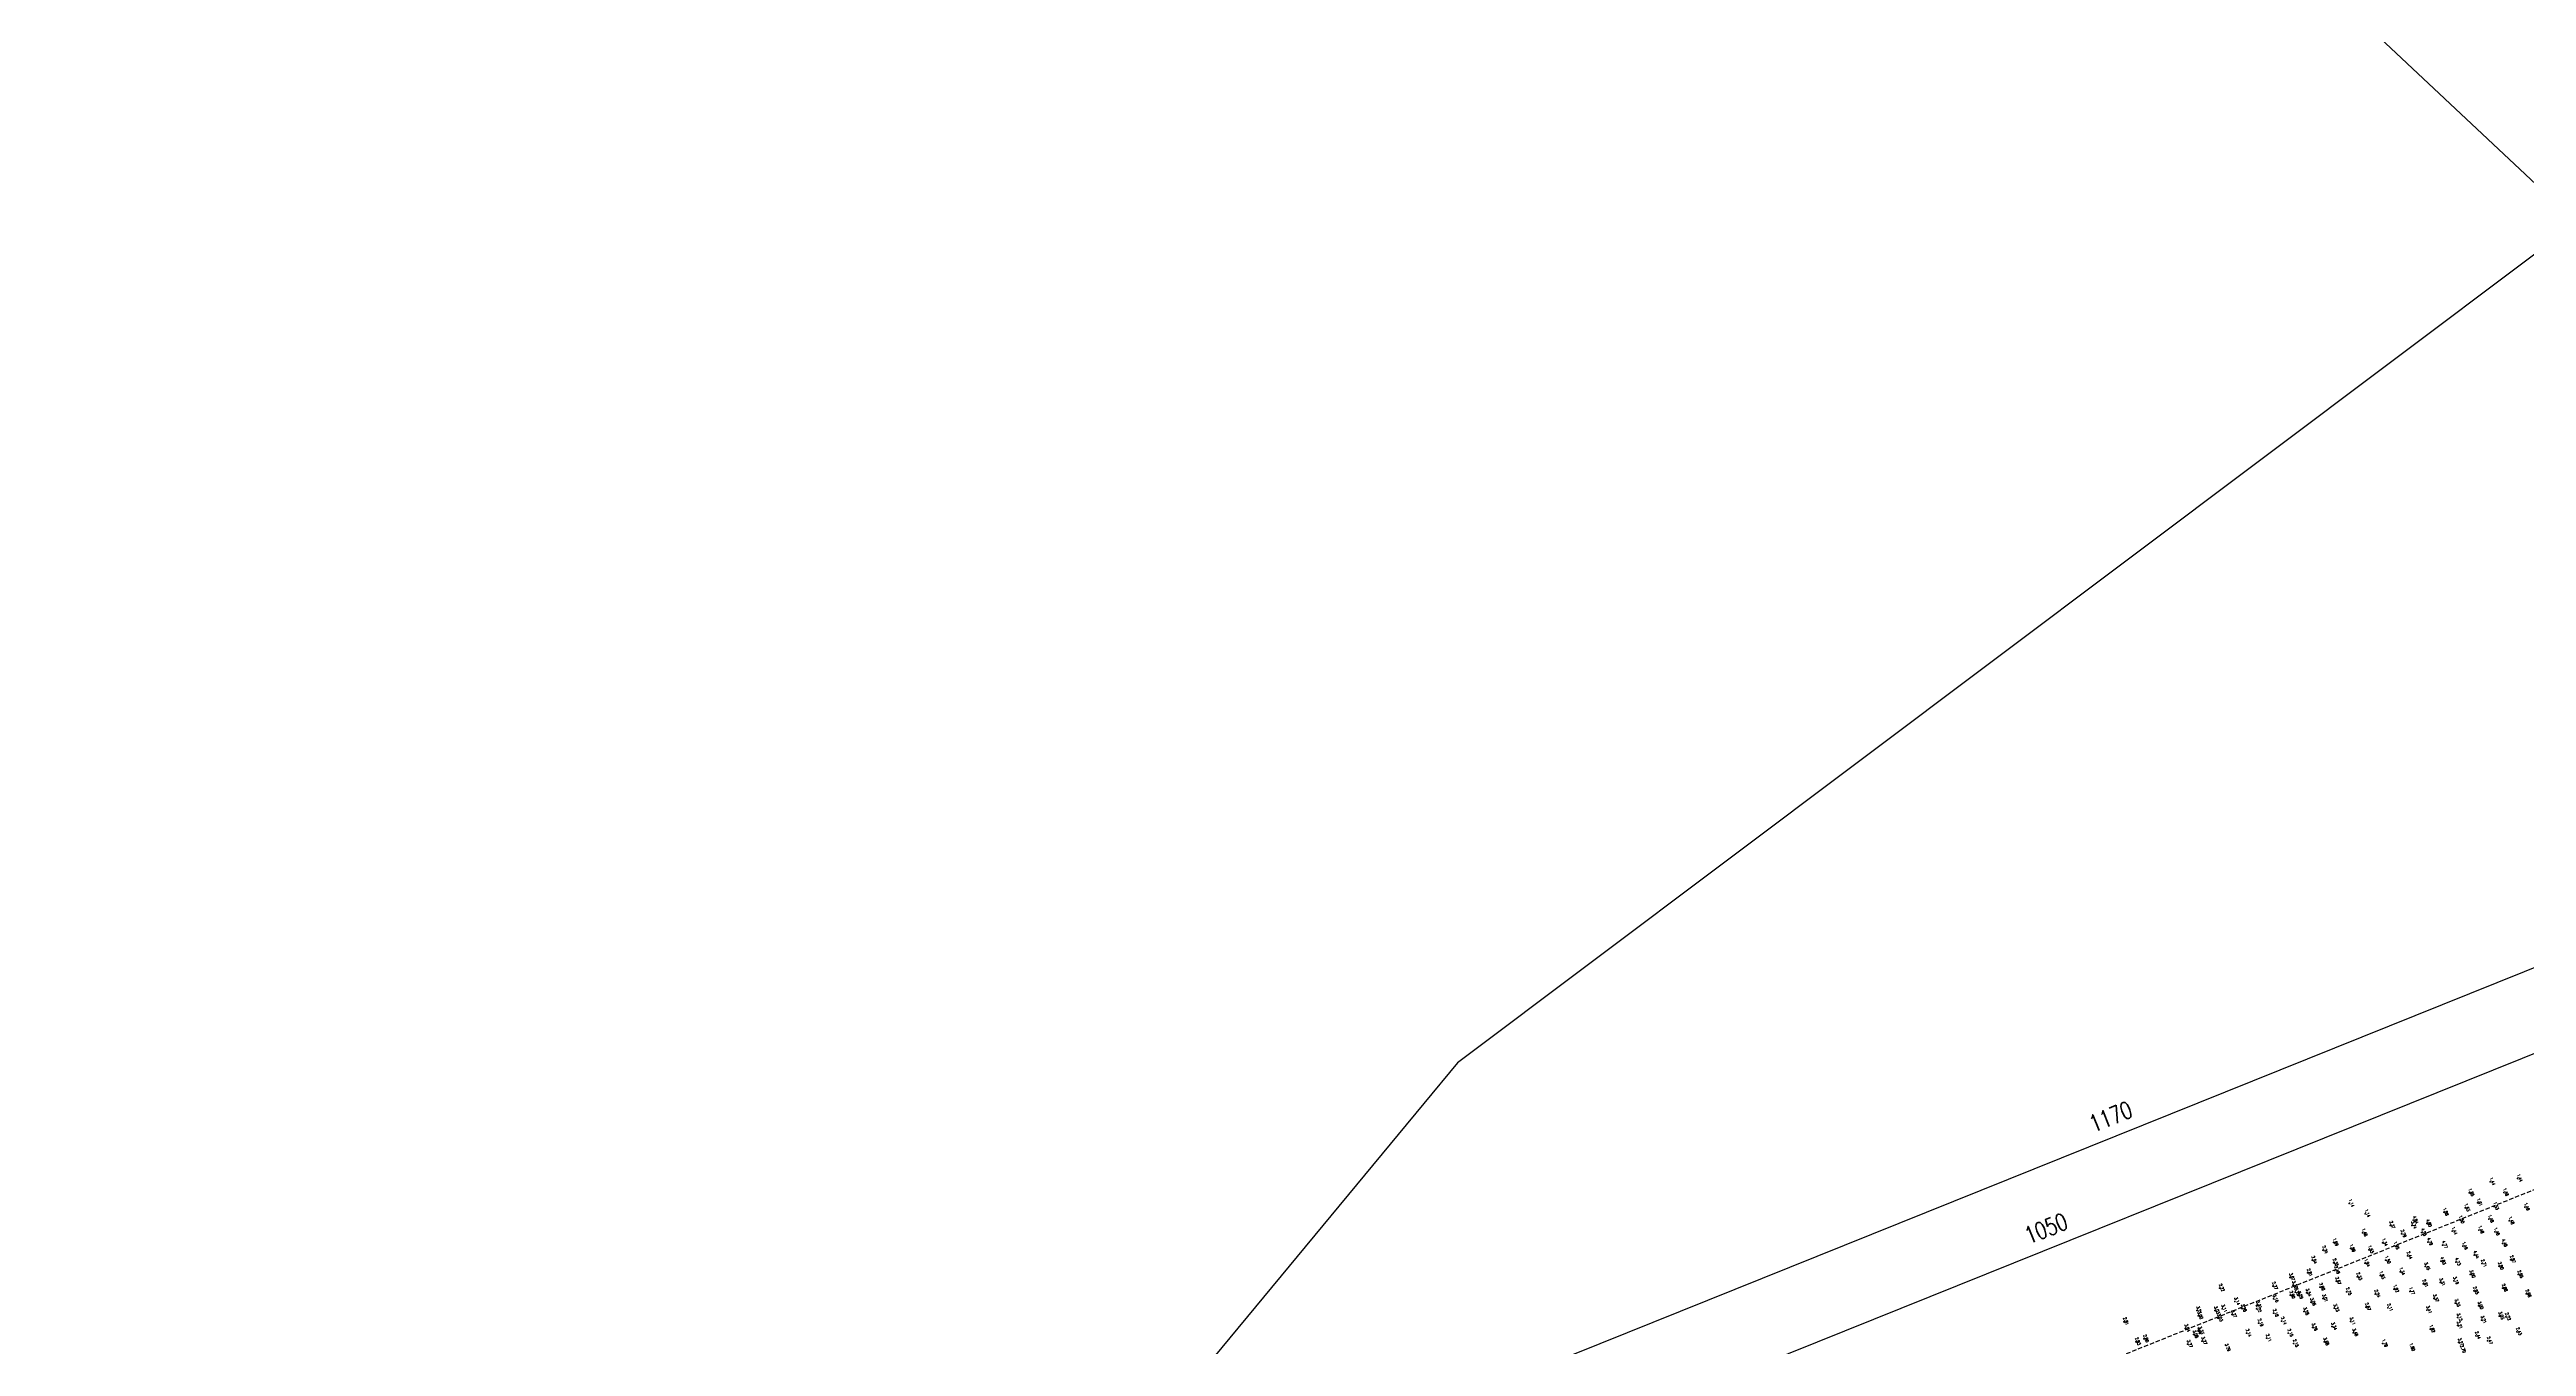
# Model space of a CAD drawing. Header units: millimetres. Extents: x 405522 to 410309, y 2303080 to 2310223.
# Drawn here: x 406018 to 407481, y 2307194 to 2307960 of the extents above; entities that cross this region are included whole.
import ezdxf
from ezdxf.enums import TextEntityAlignment as Align
from ezdxf.xclip import XClip

# ---------------------------------------------------------------- set-up
doc = ezdxf.new("R2010")
doc.units = ezdxf.units.MM
doc.header["$LTSCALE"] = 10
doc.header["$MEASUREMENT"] = 0
doc.header["$XCLIPFRAME"] = 0
doc.linetypes.add('HIDDEN', pattern=[0.375, 0.25, -0.125])
doc.layers.get('Defpoints').update_dxf_attribs({"linetype": 'CONTINUOUS'})
for name, color, linetype in [('10', 3, 'CONTINUOUS'), ('Bao', 1, 'CONTINUOUS'), ('caodo', 7, 'CONTINUOUS'), ('DIM', 4, 'CONTINUOUS'), ('mois', 3, 'CONTINUOUS'), ('w', 8, 'CONTINUOUS')]:
    doc.layers.add(name, color=color, linetype=linetype)
doc.styles.add('Dien', font='simplex.shx', dxfattribs={"width": 0.75})
doc.styles.add('txt', font='romans.shx', dxfattribs={"height": 0.2})
doc.dimstyles.new('D6.7', dxfattribs={"dimscale": 6.7, "dimtxt": 1.5, "dimasz": 2, "dimexe": 1.5, "dimexo": 0.5, "dimgap": 1, "dimtad": 1, "dimdec": 0, "dimdsep": 46, "dimtxsty": 'Dien', "dimcen": 1, "dimclrd": 256, "dimclre": 256, "dimclrt": 7, "dimaunit": 1, "dimadec": 3, "dimazin": 0, "dimtfac": 1, "dimtdec": 0, "dimtmove": 1, "dimatfit": 0, "dimfxl": 1, "dimtolj": 1, "dimtzin": 0, "dimlwe": -1, "dimarcsym": 0})

# ---------------------------------------------------------------- blocks, each defined once
blk = doc.blocks.new('*D8')
at = {"layer": 'Defpoints', "color": 0, "linetype": 'Continuous'}
for p in [(407688.8, 2307448.8), (407705.7, 2307406.9), (406731.6, 2307015)]:
    blk.add_point(p, dxfattribs=at)
at = {"layer": 'DIM', "linetype": 'Continuous'}
for p, q in [((407704.4, 2307410), (407685, 2307458.2)), ((406730.4, 2307018.1), (406711, 2307066.2))]:
    blk.add_line(p, q, dxfattribs=at)
at = {"layer": 'DIM', "linetype": 'Continuous', "lineweight": -2}
blk.add_line((406727.2, 2307061.9), (407676.4, 2307443.8), dxfattribs=at)
at = {"layer": 'DIM', "linetype": 'Continuous'}
for points in [[(407675.5, 2307445.9), (407677.2, 2307441.8), (407688.8, 2307448.8)], [(406726.4, 2307064), (406728, 2307059.8), (406714.8, 2307056.9)]]:
    blk.add_solid(points, dxfattribs=at)
at = {"layer": 'DIM', "color": 7, "linetype": 'Continuous', "insert": (407197.4, 2307263.7), "char_height": 10.05, "attachment_point": 5, "rotation": 21.9189, "style": 'Dien'}
blk.add_mtext('\\A1;1050', dxfattribs=at)
blk = doc.blocks.new('*D10')
at = {"layer": 'Defpoints', "color": 0, "linetype": 'Continuous'}
for p in [(407817, 2307451.7), (406697.2, 2307100.4), (406731.6, 2307015)]:
    blk.add_point(p, dxfattribs=at)
at = {"layer": 'DIM'}
for p, q in [((407815.7, 2307454.8), (407778.9, 2307546.5)), ((406730.4, 2307018.1), (406693.5, 2307109.7))]:
    blk.add_line(p, q, dxfattribs=at)
at = {"layer": 'DIM', "linetype": 'Continuous', "lineweight": -2}
blk.add_line((407770.2, 2307532.1), (406709.7, 2307105.4), dxfattribs=at)
at = {"layer": 'DIM', "linetype": 'Continuous'}
for points in [[(407769.3, 2307534.2), (407771, 2307530.1), (407782.6, 2307537.1)], [(406708.8, 2307107.5), (406710.5, 2307103.3), (406697.2, 2307100.4)]]:
    blk.add_solid(points, dxfattribs=at)
at = {"layer": 'DIM', "color": 7, "linetype": 'Continuous', "insert": (407235.6, 2307329.7), "char_height": 10.05, "attachment_point": 5, "rotation": 21.9189, "style": 'Dien'}
blk.add_mtext('\\A1;1170', dxfattribs=at)
blk = doc.blocks.new('20')
at = {"layer": 'caodo', "color": 8, "linetype": 'Continuous'}
for p in [(-160.26, -23.78, -0.67), (-147.81, -17.28, -0.88), (-139.87, -23.62, -0.86), (-131.69, -15.3, -0.88), (-231.08, -30.09, -1.18), (-221.65, -36.1, -1.18), (-206.93, -42.97, 0.05), (-194.22, -42.98, 1.42), (-193.25, -40.01, 2.52), (-185.33, -41.9, 2.48), (-175.32, -35.27, -0.44), (-166.04, -39.79, -0.82), (-162.71, -32.7, -0.69), (-155.39, -29.6, -0.71), (-148.66, -39.32, -0.84), (-145.64, -31.82, -0.79), (-136.6, -40.37, -0.84), (-127.45, -32.26, -0.86), (-246.63, -57.6, -0.08), (-240.42, -53.16, -0.33), (-230.44, -56.71, -0.43), (-223.34, -47.4, -0.84), (-219.57, -57.37, -0.69), (-211.37, -53.25, -0.98), (-204.49, -55.16, -0.37), (-200.28, -48.07, 0.47), (-188.32, -47.23, 1.93), (-184.73, -52.83, 2.47), (-175.96, -54.59, 2.45), (-170.25, -46.44, -0.88), (-164.04, -55.3, -0.86), (-154.49, -45.76, -0.84), (-145.19, -46.88, -0.86), (-140.66, -53.6, 2.16), (-255.72, -71.11, 0.49), (-253.06, -63.58, 0.22), (-240.42, -65.13, 0.03), (-239.53, -69.56, 0.16), (-221.79, -65.35, -0.38), (-212.91, -72.68, -0.49), (-209.59, -63.58, -0.82), (-201.09, -70.41, -0.98), (-196.72, -60.93, 0.12), (-186.29, -67.36, 1.13), (-176.92, -64.17, 2.51), (-168.21, -64.66, 2.41), (-159.6, -71.92, 0.68), (-157.36, -60.53, 2.12), (-152.82, -65.59, 0.39), (-142.83, -67.15, 0.48), (-135.8, -63.29, 0.55), (-131.29, -72.07, 0.53), (-307.68, -80.09, -0.1), (-276.26, -78.88, -0.05), (-275.86, -86.47, 0.84), (-266.17, -73.71, 0.75), (-265.96, -84.26, 0.58), (-264.45, -78.35, 0.98), (-263.01, -82.54, 0.9), (-261.28, -84.47, 0.97), (-256.37, -82.88, 1.22), (-248.4, -79.53, 0.57), (-246.61, -86.19, 0.69), (-238.85, -76, 0.35), (-232.64, -82.21, 0.43), (-226.43, -73.34, 0.01), (-215.79, -83.54, -0.08), (-204.72, -80.64, -0.4), (-195.3, -81.99, -0.55), (-187.42, -77.54, 0.29), (-181.19, -86.19, 1.05), (-177.42, -76.67, 0.99), (-169.3, -75.84, 0.87), (-157.55, -81.69, 0.63), (-140.56, -80.08, 0.56), (-126.57, -83.44, 0.66), (-364.22, -99.9, 0.49), (-321.01, -93.33, 0.89), (-320.39, -96.38, 0.68), (-310.52, -93.32, 0.71), (-308.66, -97.76, 0.71), (-306.21, -92.32, 0.79), (-300.43, -95.58, 0.95), (-298.58, -88, 0.82), (-294.64, -92, 0.94), (-285.88, -92.33, -0.1), (-285.66, -90.13, 0.99), (-284.68, -100.71, -0.13), (-275.8, -94.93, -0.14), (-271.03, -99.6, -0.18), (-257.82, -93.91, 0.96), (-253.75, -88.41, 0.74), (-239.96, -91.96, 0.91), (-230.42, -99.71, 0.79), (-221.33, -91.29, 0.35), (-208.25, -91.73, -0.21), (-185.23, -93.02, 1.09), (-168.44, -89.02, 1.01), (-167.22, -97.46, 0.8), (-167.15, -102.08, 0.89), (-154.81, -90.49, 0.68), (-153.03, -98.89, 0.89), (-142.54, -96.53, 0.71), (-138.6, -97.1, -0.1), (-357.21, -111.73, 0.51), (-352.38, -110.08, 0.48), (-327.98, -103.86, 1.22), (-326.56, -113.19, 0.95), (-323.14, -107.51, 0.76), (-319.81, -105.31, 1.01), (-318.05, -111.35, 0.95), (-291.82, -106.7, -0.18), (-279.93, -109.69, -0.21), (-267.11, -106.7, -0.17), (-263.93, -112.85, -0.17), (-252.81, -103.25, 0.94), (-245.92, -111.83, 1.36), (-241.29, -102.81, 1.02), (-228.79, -106.46, 1.16), (-211.37, -112.82, -0.53), (-183.35, -104.34, -0.5), (-166.52, -112.12, 0.95), (-156.38, -108.15, 0.12), (-149.37, -111.24, 0.15), (-132.13, -105.86, 0.11)]:
    blk.add_point(p, dxfattribs=at)
at = {"layer": 'caodo', "color": 8, "linetype": 'Continuous', "style": 'txt', "width": 0.75}
for s, p in [('1.44', (-131.19, -15.3, -0.88)), ('1.14', (-230.58, -30.09, -1.18)), ('1.65', (-159.76, -23.78, -0.67)), ('1.61', (-154.89, -29.6, -0.71)), ('1.44', (-147.31, -17.28, -0.88)), ('1.46', (-139.37, -23.62, -0.86)), ('1.14', (-221.15, -36.1, -1.18)), ('2.37', (-206.43, -42.97, 0.05)), ('3.74', (-193.72, -42.98, 1.42)), ('4.84', (-192.75, -40.01, 2.52)), ('4.80', (-184.83, -41.9, 2.48)), ('1.88', (-174.82, -35.27, -0.44)), ('1.50', (-165.54, -39.79, -0.82)), ('1.63', (-162.21, -32.7, -0.69)), ('1.48', (-153.99, -45.76, -0.84)), ('1.48', (-148.16, -39.32, -0.84)), ('1.53', (-145.14, -31.82, -0.79)), ('1.48', (-136.1, -40.37, -0.84)), ('1.46', (-126.95, -32.26, -0.86)), ('2.24', (-246.13, -57.6, -0.08)), ('1.99', (-239.92, -53.16, -0.33)), ('1.89', (-229.94, -56.71, -0.43)), ('1.48', (-222.84, -47.4, -0.84)), ('1.63', (-219.07, -57.37, -0.69)), ('1.34', (-210.87, -53.25, -0.98)), ('1.95', (-203.99, -55.16, -0.37)), ('2.79', (-199.78, -48.07, 0.47)), ('4.25', (-187.82, -47.23, 1.93)), ('4.79', (-184.23, -52.83, 2.47)), ('4.77', (-175.46, -54.59, 2.45)), ('1.44', (-169.75, -46.44, -0.88)), ('1.46', (-163.54, -55.3, -0.86)), ('1.46', (-144.69, -46.88, -0.86)), ('4.48', (-140.16, -53.6, 2.16)), ('3.07', (-265.67, -73.71, 0.75)), ('2.81', (-255.22, -71.11, 0.49)), ('2.54', (-252.56, -63.58, 0.22)), ('2.35', (-239.92, -65.13, 0.03)), ('2.48', (-239.03, -69.56, 0.16)), ('2.33', (-225.93, -73.34, 0.01)), ('1.94', (-221.29, -65.35, -0.38)), ('1.83', (-212.41, -72.68, -0.49)), ('1.50', (-209.09, -63.58, -0.82)), ('1.34', (-200.59, -70.41, -0.98)), ('2.44', (-196.22, -60.93, 0.12)), ('3.45', (-185.79, -67.36, 1.13)), ('4.83', (-176.42, -64.17, 2.51)), ('4.73', (-167.71, -64.66, 2.41)), ('3.00', (-159.1, -71.92, 0.68)), ('4.44', (-156.86, -60.53, 2.12)), ('2.71', (-152.32, -65.59, 0.39)), ('2.80', (-142.33, -67.15, 0.48)), ('2.87', (-135.3, -63.29, 0.55)), ('2.85', (-130.79, -72.07, 0.53)), ('2.22', (-307.18, -80.09, -0.1)), ('3.14', (-298.08, -88, 0.82)), ('2.27', (-275.76, -78.88, -0.05)), ('3.16', (-275.36, -86.47, 0.84)), ('2.90', (-265.46, -84.26, 0.58)), ('3.30', (-263.95, -78.35, 0.98)), ('3.22', (-262.51, -82.54, 0.9)), ('3.29', (-260.78, -84.47, 0.97)), ('3.54', (-255.87, -82.88, 1.22)), ('3.06', (-253.25, -88.41, 0.74)), ('2.89', (-247.9, -79.53, 0.57)), ('3.01', (-246.11, -86.19, 0.69)), ('2.67', (-238.35, -76, 0.35)), ('2.75', (-232.14, -82.21, 0.43)), ('2.24', (-215.29, -83.54, -0.08)), ('1.92', (-204.22, -80.64, -0.4)), ('1.77', (-194.8, -81.99, -0.55)), ('2.61', (-186.92, -77.54, 0.29)), ('3.37', (-180.69, -86.19, 1.05)), ('3.31', (-176.92, -76.67, 0.99)), ('3.19', (-168.8, -75.84, 0.87)), ('3.33', (-167.94, -89.02, 1.01)), ('2.95', (-157.05, -81.69, 0.63)), ('2.88', (-140.06, -80.08, 0.56)), ('2.98', (-126.07, -83.44, 0.66)), ('2.81', (-363.72, -99.9, 0.49)), ('3.54', (-327.48, -103.86, 1.22)), ('3.21', (-320.51, -93.33, 0.89)), ('3.00', (-319.89, -96.38, 0.68)), ('3.03', (-310.02, -93.32, 0.71)), ('3.03', (-308.16, -97.76, 0.71)), ('3.11', (-305.71, -92.32, 0.79)), ('3.27', (-299.93, -95.58, 0.95)), ('3.26', (-294.14, -92, 0.94)), ('2.22', (-285.38, -92.33, -0.1)), ('3.31', (-285.16, -90.13, 0.99)), ('2.19', (-284.18, -100.71, -0.13)), ('2.18', (-275.3, -94.93, -0.14)), ('2.14', (-270.53, -99.6, -0.18)), ('3.28', (-257.32, -93.91, 0.96)), ('3.26', (-252.31, -103.25, 0.94)), ('3.34', (-240.79, -102.81, 1.02)), ('3.23', (-239.46, -91.96, 0.91)), ('3.11', (-229.92, -99.71, 0.79)), ('2.67', (-220.83, -91.29, 0.35)), ('2.11', (-207.75, -91.73, -0.21)), ('3.41', (-184.73, -93.02, 1.09)), ('1.82', (-182.85, -104.34, -0.5)), ('3.12', (-166.72, -97.46, 0.8)), ('3.21', (-166.65, -102.08, 0.89)), ('3.00', (-154.31, -90.49, 0.68)), ('3.21', (-152.53, -98.89, 0.89)), ('3.03', (-142.04, -96.53, 0.71)), ('2.22', (-138.1, -97.1, -0.1)), ('2.83', (-356.71, -111.73, 0.51)), ('2.80', (-351.88, -110.08, 0.48)), ('3.27', (-326.06, -113.19, 0.95)), ('3.08', (-322.64, -107.51, 0.76)), ('3.33', (-319.31, -105.31, 1.01)), ('3.27', (-317.55, -111.35, 0.95)), ('3.29', (-303.62, -115.36, 0.97)), ('2.14', (-291.32, -106.7, -0.18)), ('2.11', (-279.43, -109.69, -0.21)), ('2.15', (-266.61, -106.7, -0.17)), ('2.15', (-263.43, -112.85, -0.17)), ('3.68', (-245.42, -111.83, 1.36)), ('3.48', (-228.29, -106.46, 1.16)), ('1.79', (-210.87, -112.82, -0.53)), ('1.80', (-194.65, -115.21, -0.52)), ('3.27', (-166.02, -112.12, 0.95)), ('2.70', (-164.68, -116.22, 0.38)), ('2.44', (-155.88, -108.15, 0.12)), ('2.47', (-148.87, -111.24, 0.15)), ('2.43', (-131.63, -105.86, 0.11))]:
    blk.add_text(s, height=1.8, rotation=292, dxfattribs=at).set_placement(p, align=Align.CENTER)

msp = doc.modelspace()

# ---------------------------------------------------------------- linework, layer by layer
at = {"layer": '10', "color": 2}
for p, q in [((407287.25, 2307204.91, 2.91), (407287.23, 2307204.24, 2.91)), ((407287.75, 2307203.18, 2.91), (407287.25, 2307204.91, 2.91)), ((407287.25, 2307204.91, 2.91), (407287.63, 2307204.35, 2.91)), ((407287.73, 2307203.24, 2.91), (407288.23, 2307201.51, 2.91)), ((407288.23, 2307201.51, 2.91), (407287.86, 2307202.06, 2.91)), ((407288.23, 2307201.51, 2.91), (407288.26, 2307202.18, 2.91))]:
    msp.add_line(p, q, dxfattribs=at)
msp.add_circle((407287.75, 2307203.18, 2.91), 0.6, dxfattribs=at)
at = {"layer": 'Bao'}
msp.add_lwpolyline([(406018.28, 2310173.61), (406386.03, 2309113.69, 0.1213889), (406718.11, 2308601.89), (407798.18, 2307588.34, -0.1443016), (408165.71, 2307069.15), (408955.64, 2305105.99, 0.124444), (409323.94, 2304601.05), (410213.24, 2303862.57)], format="xyb", dxfattribs=at)
at = {"layer": 'mois', "color": 6, "linetype": 'HIDDEN'}
msp.add_lwpolyline([(406742.66, 2306987.54), (407088.98, 2306054.36), (408088.11, 2306456.46), (407716.71, 2307379.48)], close=True, dxfattribs=at)
at = {"layer": 'w', "linetype": 'Continuous', "flags": 128}
msp.add_lwpolyline([(407562.69, 2307896.79), (406849.73, 2307361.44), (406257.95, 2306646.58), (407447.32, 2306519.43), (407449.19, 2306625.75), (407455.01, 2306743.35), (407453.1, 2306792.72), (407442.99, 2306828.78), (407437.71, 2306851.02), (407440.73, 2306866.47), (407480.78, 2306919.05), (407501.51, 2306946.64)], dxfattribs=at)

# ---------------------------------------------------------------- block references
at = {"layer": 'caodo', "linetype": 'Continuous'}
ref = msp.add_blockref('20', (407607.56, 2307308.49, 2.32), dxfattribs=at)
XClip(ref).set_block_clipping_path([(-1349.6056714252, -661.9058657554), (-160.2432635269, -789.0626177704), (-158.37, -682.7400000002), (-152.5537012776, -565.1435954412), (-154.4567852021, -515.7710593813), (-164.5656294519, -479.7079773764), (-169.8483049072, -457.4688106682), (-166.8279659872, -442.0162156662), (-126.7827336918, -389.4443280851), (-106.0518872158, -361.8542004311), (-63.7794437606, -462.4105278351), (-33.4664476524, -538.7088304474), (-26.8309580461, -536.6440252331), (-14.1947287806, -530.290072049), (2.8735610212, -522.7809317391), (21.7790860042, -516.4300709004), (33.4963699727, -516.3916891841), (41.8323397201, -526.5245847343), (49.3870018656, -538.8965703272), (57.5814736318, -547.8425059784), (240.790552864, -478.5933098081), (312.7168333768, -453.5233669193), (469.9752955258, -835.1642690971), (381.01757411, -875.9365015272), (340.0535600581, -891.0018749475), (281.9833174138, -920.0360526661), (270.299792853, -925.8934261841), (259.6497187838, -926.485182072), (238.1363249943, -935.8876169724), (231.3903178959, -941.3565830942), (234.2801903864, -952.6351198461), (233.349513785, -963.7375780144), (228.571532146, -974.9643217223), (217.3702047821, -983.9257580563), (203.9138266848, -988.0474594873), (188.6712767056, -983.9718116582), (177.3884057824, -980.8930276111), (171.5204358988, -984.3872820092), (-73.6457281185, -1086.5773775354), (-160.7232604475, -789.403599048), (-175.8663177838, -787.8968891632), (-1242.6150691518, -731.5018647434), (-1048.644501777, -1275.3187000523), (-581.3011768161, -1893.663355621), (45.2581508098, -1711.1176481554), (672.5305126871, -1468.6534206932), (1174.4624007965, -665.2848953921), (720.1397881705, 463.7992460099), (-44.8650585066, 588.3045099438), (-757.8349164568, 52.9536143756)])

# ---------------------------------------------------------------- dimensions: what is measured, and where the dimension line sits
at = {"layer": 'DIM', "linetype": 'Continuous'}
for base, p1, p2, picture, middle in [((406697.25, 2307100.41), (407816.98, 2307451.73), (406731.61, 2307015), '*D10', (407235.55, 2307329.65)), ((407688.8, 2307448.84), (406731.61, 2307015), (407705.66, 2307406.94), '*D8', (407197.4, 2307263.74))]:
    dim = msp.add_linear_dim(base=base, p1=p1, p2=p2, angle=21.91894, dimstyle='D6.7', dxfattribs=at)
    dim.commit()
    dim.dimension.update_dxf_attribs({"geometry": picture, "text_midpoint": middle})

doc.saveas('drawing.dxf')
